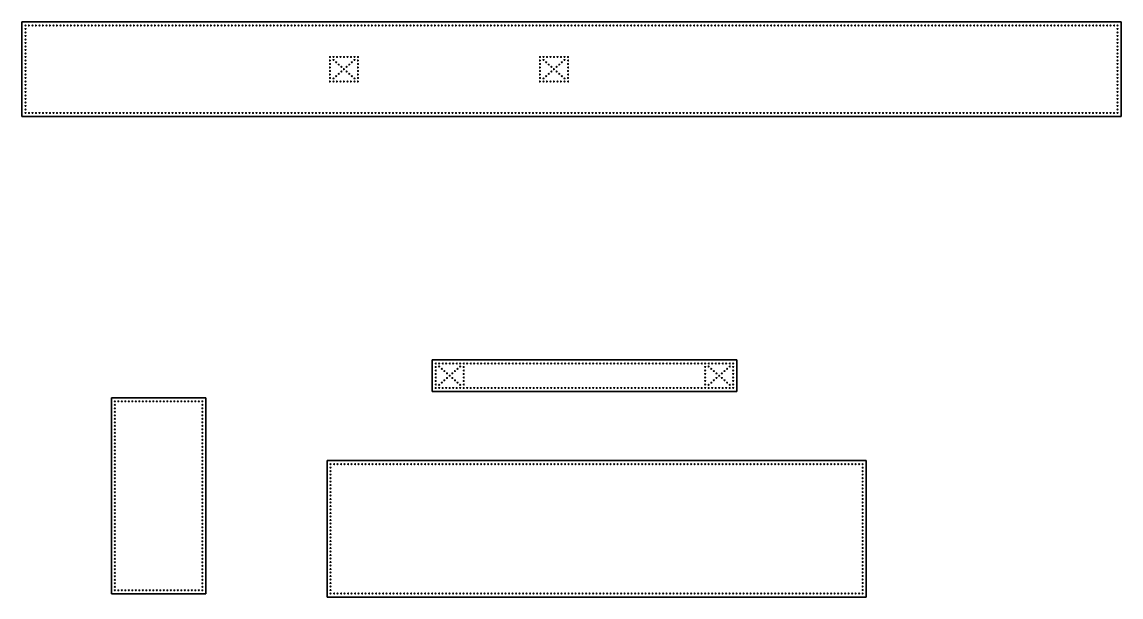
# Model space of a CAD drawing. Header units: millimetres. Extents: x -393 to 1364, y -261 to 861.
# Drawn here: x 422 to 1364, y -249 to 244 of the extents above; entities that cross this region are included whole.
import ezdxf

# ---------------------------------------------------------------- set-up
doc = ezdxf.new("R2010")
doc.units = ezdxf.units.MM
doc.header["$MEASUREMENT"] = 0
doc.layers.add('Layer 1', color=7, linetype='Continuous', lineweight=0)

# ---------------------------------------------------------------- blocks, each defined once
blk = doc.blocks.new('Block_0')
at = {"layer": 'Layer 1', "true_color": 0xed1c24, "transparency": 33554687}
h = blk.add_hatch(color=240, dxfattribs=at)
h.dxf.hatch_style = 2
edge = h.paths.add_edge_path()
edge.add_arc((1360.61, 241.43), 0.5, 0, 360)
h = blk.add_hatch(color=240, dxfattribs=at)
h.dxf.hatch_style = 2
edge = h.paths.add_edge_path()
edge.add_arc((1360.61, 166.43), 0.5, 0, 360)
at = {"layer": 'Layer 1', "color": 250, "lineweight": 35, "true_color": 0x231f20}
for p, q in [((892.61, 244.44), (1363.61, 244.44)), ((1363.61, 244.44), (1363.61, 163.44)), ((892.61, 163.44), (1363.61, 163.44))]:
    blk.add_line(p, q, dxfattribs=at)
at = {"layer": 'Layer 1', "color": 114, "lineweight": 9, "true_color": 0x00a651}
for centre in [(895.61, 241.43), (898.61, 241.43), (901.61, 241.43), (904.61, 241.43), (907.61, 241.43), (910.61, 241.43), (913.61, 241.43), (916.61, 241.43), (919.61, 241.43), (922.61, 241.43), (925.61, 241.43), (928.61, 241.43), (931.61, 241.43), (934.61, 241.43), (937.61, 241.43), (940.61, 241.43), (943.61, 241.43), (946.61, 241.43), (949.61, 241.43), (952.61, 241.43), (955.61, 241.43), (958.61, 241.43), (895.61, 166.44), (898.61, 166.44), (901.61, 166.44), (904.61, 166.44), (907.61, 166.44), (910.61, 166.44), (913.61, 166.44), (916.61, 166.44), (919.61, 166.44), (922.61, 166.44), (925.61, 166.44), (928.61, 166.44), (931.61, 166.44), (934.61, 166.44), (937.61, 166.44), (940.61, 166.44), (943.61, 166.44), (946.61, 166.44), (949.61, 166.44), (952.61, 166.44), (955.61, 166.44), (958.61, 166.44)]:
    blk.add_circle(centre, 0.5, dxfattribs=at)
at = {"layer": 'Layer 1', "color": 250, "lineweight": 9, "true_color": 0x231f20}
for centre in [(961.61, 241.43), (964.61, 241.43), (967.61, 241.43), (970.61, 241.43), (973.61, 241.43), (976.61, 241.43), (979.61, 241.43), (982.61, 241.43), (985.61, 241.43), (988.61, 241.43), (991.61, 241.43), (994.61, 241.43), (997.61, 241.43), (1000.61, 241.43), (1003.61, 241.43), (1006.61, 241.43), (1009.61, 241.43), (1012.61, 241.43), (1015.61, 241.43), (1018.61, 241.43), (1021.61, 241.43), (1024.61, 241.43), (1027.61, 241.43), (1030.61, 241.43), (1033.61, 241.43), (1036.61, 241.43), (1039.61, 241.43), (1042.61, 241.43), (1045.61, 241.43), (1048.61, 241.43), (1051.61, 241.43), (1054.61, 241.43), (1057.61, 241.43), (1060.61, 241.43), (1063.61, 241.43), (1066.61, 241.43), (1069.61, 241.43), (1072.61, 241.43), (1075.61, 241.43), (1078.61, 241.43), (1081.61, 241.43), (1084.61, 241.43), (1087.61, 241.43), (1090.61, 241.43), (1093.61, 241.43), (1096.61, 241.43), (1099.61, 241.43), (1102.61, 241.43), (1105.61, 241.43), (1108.61, 241.43), (1111.61, 241.43), (1114.61, 241.43), (1117.61, 241.43), (1120.61, 241.43), (1123.61, 241.43), (1126.61, 241.43), (1129.61, 241.43), (1132.61, 241.43), (1135.61, 241.43), (1138.61, 241.43), (1141.61, 241.43), (1144.61, 241.43), (1147.61, 241.43), (1150.61, 241.43), (1153.61, 241.43), (1156.61, 241.43), (1159.61, 241.43), (1162.61, 241.43), (1165.61, 241.43), (1168.61, 241.43), (1171.61, 241.43), (1174.61, 241.43), (1177.61, 241.43), (1180.61, 241.43), (1183.61, 241.43), (1186.61, 241.43), (1189.61, 241.43), (1192.61, 241.43), (1195.61, 241.43), (1198.61, 241.43), (1201.61, 241.43), (1204.61, 241.43), (1207.61, 241.43), (1210.61, 241.43), (1213.61, 241.43), (1216.61, 241.43), (1219.61, 241.43), (1222.61, 241.43), (1225.61, 241.43), (1228.61, 241.43), (1231.61, 241.43), (1234.61, 241.43), (1237.61, 241.43), (1240.61, 241.43), (1243.61, 241.43), (1246.61, 241.43), (1249.61, 241.43), (1252.61, 241.43), (1255.61, 241.43), (1258.61, 241.43), (1261.61, 241.43), (1264.61, 241.43), (1267.61, 241.43), (1270.61, 241.43), (1273.61, 241.43), (1276.61, 241.43), (1279.61, 241.43), (1282.61, 241.43), (1285.61, 241.43), (1288.61, 241.43), (1291.61, 241.43), (1294.61, 241.43), (1297.61, 241.43), (1300.61, 241.43), (1303.61, 241.43), (1306.61, 241.43), (1309.61, 241.43), (1312.61, 241.43), (1315.61, 241.43), (1318.61, 241.43), (1321.61, 241.43), (1360.61, 241.43), (1360.61, 241.43), (1360.61, 238.43), (1360.61, 235.43), (1360.61, 232.43), (1360.61, 229.43), (1360.61, 226.43), (1360.61, 223.43), (1360.61, 220.43), (1360.61, 217.43), (1360.61, 214.43), (1360.61, 211.43), (1360.61, 208.43), (1360.61, 205.43), (1360.61, 202.43), (1360.61, 199.43), (1360.61, 196.43), (1360.61, 193.43), (1360.61, 190.43), (1360.61, 187.43), (1360.61, 184.43), (1360.61, 181.43), (1360.61, 178.43), (1360.61, 175.43), (1360.61, 172.43), (1360.61, 169.43), (961.61, 166.44), (964.61, 166.44), (967.61, 166.44), (970.61, 166.44), (973.61, 166.44), (976.61, 166.44), (979.61, 166.44), (982.61, 166.44), (985.61, 166.44), (988.61, 166.44), (991.61, 166.44), (994.61, 166.44), (997.61, 166.44), (1000.61, 166.44), (1003.61, 166.44), (1006.61, 166.44), (1009.61, 166.44), (1012.61, 166.44), (1015.61, 166.44), (1018.61, 166.44), (1021.61, 166.44), (1024.61, 166.44), (1027.61, 166.44), (1030.61, 166.44), (1033.61, 166.44), (1036.61, 166.44), (1039.61, 166.44), (1042.61, 166.44), (1045.61, 166.44), (1048.61, 166.44), (1051.61, 166.44), (1054.61, 166.44), (1057.61, 166.44), (1060.61, 166.44), (1063.61, 166.44), (1066.61, 166.44), (1069.61, 166.44), (1072.61, 166.44), (1075.61, 166.44), (1078.61, 166.44), (1081.61, 166.44), (1084.61, 166.44), (1087.61, 166.44), (1090.61, 166.44), (1093.61, 166.44), (1096.61, 166.44), (1099.61, 166.44), (1102.61, 166.44), (1105.61, 166.44), (1108.61, 166.44), (1111.61, 166.44), (1114.61, 166.44), (1117.61, 166.44), (1120.61, 166.44), (1123.61, 166.44), (1126.61, 166.44), (1129.61, 166.44), (1132.61, 166.44), (1135.61, 166.44), (1138.61, 166.44), (1141.61, 166.44), (1144.61, 166.44), (1147.61, 166.44), (1150.61, 166.44), (1153.61, 166.44), (1156.61, 166.44), (1159.61, 166.44), (1162.61, 166.44), (1165.61, 166.44), (1168.61, 166.44), (1171.61, 166.44), (1174.61, 166.44), (1177.61, 166.44), (1180.61, 166.44), (1183.61, 166.44), (1186.61, 166.44), (1189.61, 166.44), (1192.61, 166.44), (1195.61, 166.44), (1198.61, 166.44), (1201.61, 166.44), (1204.61, 166.44), (1207.61, 166.44), (1210.61, 166.44), (1213.61, 166.44), (1216.61, 166.44), (1219.61, 166.44), (1222.61, 166.44), (1225.61, 166.44), (1228.61, 166.44), (1231.61, 166.44), (1234.61, 166.44), (1237.61, 166.44), (1240.61, 166.44), (1243.61, 166.44), (1246.61, 166.44), (1249.61, 166.44), (1252.61, 166.44), (1255.61, 166.44), (1258.61, 166.44), (1261.61, 166.44), (1264.61, 166.44), (1267.61, 166.44), (1270.61, 166.44), (1273.61, 166.44), (1276.61, 166.44), (1279.61, 166.44), (1282.61, 166.44), (1285.61, 166.44), (1288.61, 166.44), (1291.61, 166.44), (1294.61, 166.44), (1297.61, 166.44), (1300.61, 166.44), (1303.61, 166.44), (1306.61, 166.44), (1309.61, 166.44), (1312.61, 166.44), (1315.61, 166.44), (1318.61, 166.44), (1321.61, 166.44), (1360.61, 166.43)]:
    blk.add_circle(centre, 0.5, dxfattribs=at)
at = {"layer": 'Layer 1', "color": 240, "lineweight": 9, "true_color": 0xed1c24}
for centre in [(1324.61, 241.43), (1327.61, 241.43), (1330.61, 241.43), (1333.61, 241.43), (1333.61, 241.43), (1336.61, 241.43), (1339.61, 241.43), (1342.61, 241.43), (1345.61, 241.43), (1348.61, 241.43), (1351.61, 241.43), (1354.61, 241.43), (1357.61, 241.43), (1324.61, 166.44), (1327.61, 166.44), (1330.61, 166.44), (1333.61, 166.44), (1333.61, 166.44), (1336.61, 166.44), (1339.61, 166.44), (1342.61, 166.44), (1345.61, 166.44), (1348.61, 166.44), (1351.61, 166.44), (1354.61, 166.44), (1357.61, 166.44)]:
    blk.add_circle(centre, 0.5, dxfattribs=at)
at = {"layer": 'Layer 1'}
for centre in [(1360.61, 241.43), (1360.61, 166.43)]:
    blk.add_circle(centre, 0.5, dxfattribs=at)

msp = doc.modelspace()

# ---------------------------------------------------------------- hatches: boundary and pattern name
at = {"layer": 'Layer 1', "true_color": 0x00aeef, "transparency": 33554687}
h = msp.add_hatch(color=140, dxfattribs=at)
h.dxf.hatch_style = 2
edge = h.paths.add_edge_path()
edge.add_arc((424.61, 241.43), 0.5, 0, 360)
h = msp.add_hatch(color=140, dxfattribs=at)
h.dxf.hatch_style = 2
edge = h.paths.add_edge_path()
edge.add_arc((424.61, 166.44), 0.5, 0, 360)
at = {"layer": 'Layer 1', "true_color": 0xed1c24, "transparency": 33554687}
h = msp.add_hatch(color=240, dxfattribs=at)
h.dxf.hatch_style = 2
edge = h.paths.add_edge_path()
edge.add_arc((501.22, -80.92), 0.5, 0, 360)
h = msp.add_hatch(color=240, dxfattribs=at)
h.dxf.hatch_style = 2
edge = h.paths.add_edge_path()
edge.add_arc((686.11, -134.7), 0.5, 0, 360)
h = msp.add_hatch(color=240, dxfattribs=at)
h.dxf.hatch_style = 2
edge = h.paths.add_edge_path()
edge.add_arc((686.11, -134.7), 0.5, 0, 360)
h = msp.add_hatch(color=240, dxfattribs=at)
h.dxf.hatch_style = 2
edge = h.paths.add_edge_path()
edge.add_arc((1142.11, -134.7), 0.5, 0, 360)
at = {"layer": 'Layer 1', "true_color": 0x00aeef, "transparency": 33554687}
h = msp.add_hatch(color=140, dxfattribs=at)
h.dxf.hatch_style = 2
edge = h.paths.add_edge_path()
edge.add_arc((686.11, -152.7), 0.5, 0, 360)
h = msp.add_hatch(color=140, dxfattribs=at)
h.dxf.hatch_style = 2
edge = h.paths.add_edge_path()
edge.add_arc((1142.11, -152.7), 0.5, 0, 360)
h = msp.add_hatch(color=140, dxfattribs=at)
h.dxf.hatch_style = 2
edge = h.paths.add_edge_path()
edge.add_arc((686.11, -227.7), 0.5, 0, 360)
h = msp.add_hatch(color=140, dxfattribs=at)
h.dxf.hatch_style = 2
edge = h.paths.add_edge_path()
edge.add_arc((1142.11, -227.7), 0.5, 0, 360)
at = {"layer": 'Layer 1', "true_color": 0xed1c24, "transparency": 33554687}
h = msp.add_hatch(color=240, dxfattribs=at)
h.dxf.hatch_style = 2
edge = h.paths.add_edge_path()
edge.add_arc((501.22, -242.92), 0.5, 0, 360)
h = msp.add_hatch(color=240, dxfattribs=at)
h.dxf.hatch_style = 2
edge = h.paths.add_edge_path()
edge.add_arc((576.22, -242.92), 0.5, 0, 360)
h = msp.add_hatch(color=240, dxfattribs=at)
h.dxf.hatch_style = 2
edge = h.paths.add_edge_path()
edge.add_arc((686.11, -245.7), 0.5, 0, 360)
h = msp.add_hatch(color=240, dxfattribs=at)
h.dxf.hatch_style = 2
edge = h.paths.add_edge_path()
edge.add_arc((686.11, -245.7), 0.5, 0, 360)
h = msp.add_hatch(color=240, dxfattribs=at)
h.dxf.hatch_style = 2
edge = h.paths.add_edge_path()
edge.add_arc((1142.11, -245.7), 0.5, 0, 360)

# ---------------------------------------------------------------- linework, layer by layer
at = {"layer": 'Layer 1', "color": 250, "lineweight": 35, "true_color": 0x231f20}
for p, q in [((421.61, 244.44), (892.61, 244.44)), ((421.61, 244.44), (421.61, 163.44)), ((421.61, 163.44), (892.61, 163.44)), ((579.22, -77.92), (498.22, -77.92)), ((498.22, -77.92), (498.22, -245.92)), ((579.22, -77.92), (579.22, -245.92)), ((683.11, -131.7), (683.11, -248.7)), ((683.11, -131.7), (1145.11, -131.7)), ((1145.11, -131.7), (1145.11, -248.7)), ((579.22, -245.92), (498.22, -245.92)), ((683.11, -248.7), (1145.11, -248.7))]:
    msp.add_line(p, q, dxfattribs=at)
msp.add_lwpolyline([(773.19, -72.39), (1034.19, -72.39), (1034.19, -45.39), (773.19, -45.39)], close=True, dxfattribs=at)
at = {"layer": 'Layer 1', "color": 250, "lineweight": 9, "true_color": 0x231f20}
for centre in [(424.61, 241.43), (424.61, 241.43), (424.61, 238.43), (424.61, 235.43), (427.61, 241.43), (430.61, 241.43), (433.61, 241.43), (436.61, 241.43), (439.61, 241.43), (442.61, 241.43), (445.61, 241.43), (448.61, 241.43), (451.61, 241.43), (454.61, 241.43), (457.61, 241.43), (460.61, 241.43), (463.61, 241.43), (466.61, 241.43), (469.61, 241.43), (472.61, 241.43), (475.61, 241.43), (478.61, 241.43), (481.61, 241.43), (484.61, 241.43), (487.61, 241.43), (490.61, 241.43), (493.61, 241.43), (496.61, 241.43), (499.61, 241.43), (502.61, 241.43), (505.61, 241.43), (508.61, 241.43), (511.61, 241.43), (514.61, 241.43), (517.61, 241.43), (520.61, 241.43), (523.61, 241.43), (526.61, 241.43), (529.61, 241.43), (532.61, 241.43), (535.61, 241.43), (538.61, 241.43), (541.61, 241.43), (544.61, 241.43), (547.61, 241.43), (550.61, 241.43), (553.61, 241.43), (556.61, 241.43), (559.61, 241.43), (562.61, 241.43), (565.61, 241.43), (568.61, 241.43), (571.61, 241.43), (574.61, 241.43), (577.61, 241.43), (580.61, 241.43), (583.61, 241.43), (586.61, 241.43), (589.61, 241.43), (592.61, 241.43), (595.61, 241.43), (598.61, 241.43), (601.61, 241.43), (604.61, 241.43), (607.61, 241.43), (610.61, 241.43), (613.61, 241.43), (685.61, 241.43), (688.61, 241.43), (691.61, 241.43), (694.61, 241.43), (697.61, 241.43), (700.61, 241.43), (703.61, 241.43), (706.61, 241.43), (709.61, 241.44), (712.61, 241.44), (715.61, 241.44), (718.61, 241.44), (721.61, 241.44), (724.61, 241.44), (727.61, 241.44), (730.61, 241.44), (733.61, 241.44), (736.61, 241.44), (739.61, 241.44), (742.61, 241.44), (745.61, 241.44), (748.61, 241.44), (751.61, 241.44), (754.61, 241.44), (757.61, 241.44), (760.61, 241.44), (763.61, 241.44), (766.61, 241.44), (769.61, 241.44), (772.61, 241.44), (775.61, 241.44), (778.61, 241.44), (781.61, 241.44), (784.61, 241.44), (787.61, 241.44), (790.61, 241.44), (793.61, 241.44), (796.61, 241.44), (799.61, 241.44), (802.61, 241.44), (805.61, 241.44), (808.61, 241.44), (811.61, 241.44), (814.61, 241.44), (817.61, 241.44), (820.61, 241.44), (823.61, 241.44), (826.61, 241.44), (829.61, 241.44), (832.61, 241.44), (835.61, 241.44), (838.61, 241.44), (841.61, 241.44), (844.61, 241.44), (847.61, 241.44), (850.61, 241.44), (853.61, 241.44), (856.61, 241.44), (859.61, 241.44), (862.61, 241.44), (865.61, 241.44), (868.61, 241.44), (871.61, 241.44), (874.61, 241.44), (877.61, 241.44), (880.61, 241.43), (883.61, 241.43), (886.61, 241.43), (889.61, 241.43), (424.61, 232.43), (424.61, 229.43), (424.61, 226.43), (424.61, 223.43), (424.61, 220.43), (424.61, 217.43), (424.61, 214.43), (424.61, 211.43), (424.61, 208.43), (424.61, 205.43), (424.61, 202.43), (424.61, 199.44), (424.61, 196.44), (424.61, 193.44), (424.61, 190.44), (424.61, 187.44), (424.61, 184.44), (424.61, 181.44), (424.61, 178.44), (424.61, 175.44), (424.61, 172.44), (424.61, 169.44), (424.61, 166.44), (424.61, 166.44), (427.61, 166.44), (430.61, 166.44), (433.61, 166.44), (436.61, 166.44), (439.61, 166.44), (442.61, 166.44), (445.61, 166.44), (448.61, 166.44), (451.61, 166.44), (454.61, 166.44), (457.61, 166.44), (460.61, 166.44), (463.61, 166.44), (466.61, 166.44), (469.61, 166.44), (472.61, 166.44), (475.61, 166.44), (478.61, 166.44), (481.61, 166.44), (484.61, 166.44), (487.61, 166.44), (490.61, 166.44), (493.61, 166.44), (496.61, 166.44), (499.61, 166.44), (502.61, 166.44), (505.61, 166.44), (508.61, 166.44), (511.61, 166.44), (514.61, 166.44), (517.61, 166.44), (520.61, 166.44), (523.61, 166.44), (526.61, 166.44), (529.61, 166.44), (532.61, 166.44), (535.61, 166.44), (538.61, 166.44), (541.61, 166.44), (544.61, 166.44), (547.61, 166.44), (550.61, 166.44), (553.61, 166.44), (556.61, 166.44), (559.61, 166.44), (562.61, 166.44), (565.61, 166.44), (568.61, 166.44), (571.61, 166.44), (574.61, 166.44), (577.61, 166.44), (580.61, 166.44), (583.61, 166.44), (586.61, 166.44), (589.61, 166.44), (592.61, 166.44), (595.61, 166.44), (598.61, 166.44), (601.61, 166.44), (604.61, 166.44), (607.61, 166.44), (610.61, 166.44), (613.61, 166.44), (685.61, 166.44), (688.61, 166.44), (691.61, 166.44), (694.61, 166.44), (697.61, 166.44), (700.61, 166.44), (703.61, 166.44), (706.61, 166.44), (709.61, 166.43), (712.61, 166.43), (715.61, 166.43), (718.61, 166.43), (721.61, 166.43), (724.61, 166.43), (727.61, 166.43), (730.61, 166.43), (733.61, 166.43), (736.61, 166.43), (739.61, 166.43), (742.61, 166.43), (745.61, 166.43), (748.61, 166.43), (751.61, 166.43), (754.61, 166.43), (757.61, 166.43), (760.61, 166.43), (763.61, 166.43), (766.61, 166.43), (769.61, 166.43), (772.61, 166.43), (775.61, 166.43), (778.61, 166.43), (781.61, 166.43), (784.61, 166.43), (787.61, 166.43), (790.61, 166.43), (793.61, 166.43), (796.61, 166.43), (799.61, 166.43), (802.61, 166.43), (805.61, 166.43), (808.61, 166.43), (811.61, 166.43), (814.61, 166.43), (817.61, 166.43), (820.61, 166.43), (823.61, 166.43), (826.61, 166.43), (829.61, 166.43), (832.61, 166.43), (835.61, 166.43), (838.61, 166.43), (841.61, 166.43), (844.61, 166.43), (847.61, 166.43), (850.61, 166.43), (853.61, 166.43), (856.61, 166.43), (859.61, 166.43), (862.61, 166.43), (865.61, 166.43), (868.61, 166.43), (871.61, 166.43), (874.61, 166.43), (877.61, 166.43), (880.61, 166.44), (883.61, 166.44), (886.61, 166.44), (889.61, 166.44), (800.19, -48.39), (803.19, -48.39), (806.19, -48.39), (809.19, -48.39), (812.19, -48.39), (815.19, -48.39), (818.19, -48.39), (821.19, -48.39), (824.19, -48.39), (827.19, -48.39), (830.19, -48.39), (833.19, -48.39), (836.19, -48.39), (839.19, -48.39), (842.19, -48.39), (845.19, -48.39), (848.19, -48.39), (851.19, -48.39), (854.19, -48.39), (857.19, -48.39), (860.19, -48.39), (863.19, -48.39), (866.19, -48.39), (869.19, -48.39), (872.19, -48.39), (875.19, -48.39), (878.19, -48.39), (881.19, -48.39), (884.19, -48.39), (887.19, -48.39), (890.19, -48.39), (893.19, -48.39), (896.19, -48.39), (899.19, -48.39), (902.19, -48.39), (905.19, -48.39), (908.19, -48.39), (911.19, -48.39), (914.19, -48.39), (917.19, -48.39), (920.19, -48.39), (923.19, -48.39), (926.19, -48.39), (929.19, -48.39), (932.19, -48.39), (935.19, -48.39), (938.19, -48.39), (941.19, -48.39), (944.19, -48.39), (947.19, -48.39), (950.19, -48.39), (953.19, -48.39), (956.19, -48.39), (959.19, -48.39), (962.19, -48.39), (965.19, -48.39), (968.19, -48.39), (971.19, -48.39), (974.19, -48.39), (977.19, -48.39), (980.19, -48.39), (983.19, -48.39), (986.19, -48.39), (989.19, -48.39), (992.19, -48.39), (995.19, -48.39), (998.19, -48.39), (1001.19, -48.39), (1004.19, -48.39), (1007.19, -48.39), (800.19, -69.39), (803.19, -69.39), (806.19, -69.39), (809.19, -69.39), (812.19, -69.39), (815.19, -69.39), (818.19, -69.39), (821.19, -69.39), (824.19, -69.39), (827.19, -69.39), (830.19, -69.39), (833.19, -69.39), (836.19, -69.39), (839.19, -69.39), (842.19, -69.39), (845.19, -69.39), (848.19, -69.39), (851.19, -69.39), (854.19, -69.39), (857.19, -69.39), (860.19, -69.39), (863.19, -69.39), (866.19, -69.39), (869.19, -69.39), (872.19, -69.39), (875.19, -69.39), (878.19, -69.39), (881.19, -69.39), (884.19, -69.39), (887.19, -69.39), (890.19, -69.39), (893.19, -69.39), (896.19, -69.39), (899.19, -69.39), (902.19, -69.39), (905.19, -69.39), (908.19, -69.39), (911.19, -69.39), (914.19, -69.39), (917.19, -69.39), (920.19, -69.39), (923.19, -69.39), (926.19, -69.39), (929.19, -69.39), (932.19, -69.39), (935.19, -69.39), (938.19, -69.39), (941.19, -69.39), (944.19, -69.39), (947.19, -69.39), (950.19, -69.39), (953.19, -69.39), (956.19, -69.39), (959.19, -69.39), (962.19, -69.39), (965.19, -69.39), (968.19, -69.39), (971.19, -69.39), (974.19, -69.39), (977.19, -69.39), (980.19, -69.39), (983.19, -69.39), (986.19, -69.39), (989.19, -69.39), (992.19, -69.39), (995.19, -69.39), (998.19, -69.39), (1001.19, -69.39), (1004.19, -69.39), (1007.19, -69.39), (501.22, -80.92), (501.22, -80.92), (501.22, -83.92), (504.22, -80.92), (507.22, -80.92), (510.22, -80.92), (513.22, -80.92), (516.22, -80.92), (519.22, -80.92), (522.22, -80.92), (525.22, -80.92), (528.22, -80.92), (531.22, -80.92), (534.22, -80.92), (537.22, -80.92), (540.22, -80.92), (543.22, -80.92), (546.22, -80.92), (549.22, -80.92), (552.22, -80.92), (555.22, -80.92), (558.22, -80.92), (561.22, -80.92), (564.22, -80.92), (567.22, -80.92), (570.22, -80.92), (573.22, -80.92), (576.22, -80.92), (576.22, -80.92), (576.22, -83.92), (501.22, -86.92), (501.22, -89.92), (501.22, -92.92), (576.22, -86.92), (576.22, -89.92), (576.22, -92.92), (501.22, -95.92), (501.22, -98.92), (501.22, -101.92), (576.22, -95.92), (576.22, -98.92), (576.22, -101.92), (501.22, -104.92), (501.22, -107.92), (501.22, -110.92), (576.22, -104.92), (576.22, -107.92), (576.22, -110.92), (501.22, -113.92), (501.22, -116.92), (501.22, -119.91), (501.22, -122.91), (576.22, -113.92), (576.22, -116.92), (576.22, -119.91), (576.22, -122.91), (501.22, -125.91), (501.22, -128.91), (501.22, -131.91), (576.22, -125.91), (576.22, -128.91), (576.22, -131.91), (501.22, -134.91), (501.22, -137.91), (501.22, -140.91), (576.22, -134.91), (576.22, -137.91), (576.22, -140.91), (686.11, -134.7), (686.11, -134.7), (686.11, -137.7), (686.11, -140.7), (689.11, -134.7), (692.11, -134.7), (695.11, -134.7), (698.11, -134.7), (701.11, -134.7), (704.11, -134.7), (707.11, -134.7), (710.11, -134.7), (713.11, -134.7), (716.11, -134.7), (719.11, -134.7), (722.11, -134.7), (725.11, -134.7), (728.11, -134.7), (731.11, -134.7), (734.11, -134.7), (737.11, -134.7), (740.11, -134.7), (743.11, -134.7), (746.11, -134.7), (749.11, -134.7), (752.11, -134.7), (755.11, -134.7), (758.11, -134.7), (761.11, -134.7), (764.11, -134.7), (767.11, -134.7), (770.11, -134.7), (773.11, -134.7), (776.11, -134.7), (779.11, -134.7), (782.11, -134.7), (785.11, -134.7), (788.11, -134.7), (791.11, -134.7), (794.11, -134.7), (797.11, -134.7), (800.11, -134.7), (803.11, -134.7), (806.11, -134.7), (809.11, -134.7), (812.11, -134.7), (815.11, -134.7), (818.11, -134.7), (821.11, -134.7), (824.11, -134.7), (827.11, -134.7), (830.11, -134.7), (833.11, -134.7), (836.11, -134.7), (839.11, -134.7), (842.11, -134.7), (845.11, -134.7), (848.11, -134.7), (851.11, -134.7), (854.11, -134.7), (857.11, -134.7), (860.11, -134.7), (863.11, -134.7), (866.11, -134.7), (869.11, -134.7), (872.11, -134.7), (875.11, -134.7), (878.11, -134.7), (881.11, -134.7), (884.11, -134.7), (887.11, -134.7), (890.11, -134.7), (893.11, -134.7), (896.11, -134.7), (899.11, -134.7), (902.11, -134.7), (905.11, -134.7), (908.11, -134.7), (911.11, -134.7), (914.11, -134.7), (917.11, -134.7), (920.11, -134.7), (923.11, -134.7), (926.11, -134.7), (929.11, -134.7), (932.11, -134.7), (971.11, -134.7), (974.11, -134.7), (977.11, -134.7), (980.11, -134.7), (983.11, -134.7), (986.11, -134.7), (989.11, -134.7), (992.11, -134.7), (995.11, -134.7), (998.11, -134.7), (1001.11, -134.7), (1004.11, -134.7), (1007.11, -134.7), (1010.11, -134.7), (1013.11, -134.7), (1016.11, -134.7), (1019.11, -134.7), (1022.11, -134.7), (1025.11, -134.7), (1028.11, -134.7), (1031.11, -134.7), (1034.11, -134.7), (1037.11, -134.7), (1040.11, -134.7), (1043.11, -134.7), (1046.11, -134.7), (1049.11, -134.7), (1052.11, -134.7), (1055.11, -134.7), (1058.11, -134.7), (1061.11, -134.7), (1064.11, -134.7), (1067.11, -134.7), (1070.11, -134.7), (1073.11, -134.7), (1076.11, -134.7), (1079.11, -134.7), (1082.11, -134.7), (1085.11, -134.7), (1088.11, -134.7), (1091.11, -134.7), (1094.11, -134.7), (1097.11, -134.7), (1100.11, -134.7), (1103.11, -134.7), (1106.11, -134.7), (1109.11, -134.7), (1112.11, -134.7), (1115.11, -134.7), (1118.11, -134.7), (1121.11, -134.7), (1124.11, -134.7), (1127.11, -134.7), (1130.11, -134.7), (1133.11, -134.7), (1136.11, -134.7), (1139.11, -134.7), (1142.11, -134.7), (1142.11, -137.7), (1142.11, -140.7), (501.22, -143.91), (501.22, -146.91), (501.22, -149.91), (576.22, -143.91), (576.22, -146.91), (576.22, -149.91), (686.11, -143.7), (686.11, -146.7), (686.11, -149.7), (1142.11, -143.7), (1142.11, -146.7), (1142.11, -149.7), (501.22, -152.91), (501.22, -155.91), (501.22, -158.91), (576.22, -152.91), (576.22, -155.91), (576.22, -158.91), (686.11, -152.7), (686.11, -155.7), (686.11, -158.7), (1142.11, -152.7), (1142.11, -155.7), (1142.11, -158.7), (501.22, -161.91), (501.22, -164.91), (501.22, -167.91), (576.22, -161.91), (576.22, -164.91), (576.22, -167.91), (686.11, -161.7), (686.11, -164.7), (686.11, -167.7), (1142.11, -161.7), (1142.11, -164.7), (1142.11, -167.7), (501.22, -170.91), (501.22, -173.92), (501.22, -176.92), (576.22, -170.91), (576.22, -173.92), (576.22, -176.92), (686.11, -170.7), (686.11, -173.7), (686.11, -176.7), (1142.11, -170.7), (1142.11, -173.7), (1142.11, -176.7), (501.22, -179.92), (501.22, -182.92), (501.22, -185.92), (576.22, -179.92), (576.22, -182.92), (576.22, -185.92), (686.11, -179.7), (686.11, -182.7), (686.11, -185.7), (686.11, -188.7), (1142.11, -179.7), (1142.11, -182.7), (1142.11, -185.7), (1142.11, -188.7), (501.22, -188.92), (501.22, -191.92), (501.22, -194.92), (501.22, -197.92), (576.22, -188.92), (576.22, -191.92), (576.22, -194.92), (576.22, -197.92), (686.11, -191.7), (686.11, -194.7), (686.11, -197.7), (1142.11, -191.7), (1142.11, -194.7), (1142.11, -197.7), (501.22, -200.91), (501.22, -203.91), (576.22, -200.91), (576.22, -203.91), (686.11, -200.7), (686.11, -203.7), (686.11, -206.7), (1142.11, -200.7), (1142.11, -203.7), (1142.11, -206.7), (686.11, -209.7), (686.11, -212.7), (686.11, -215.7), (1142.11, -209.7), (1142.11, -212.7), (1142.11, -215.7), (686.11, -218.7), (686.11, -221.7), (686.11, -224.7), (1142.11, -218.7), (1142.11, -221.7), (1142.11, -224.7), (686.11, -227.7), (686.11, -230.7), (686.11, -233.7), (1142.11, -227.7), (1142.11, -230.7), (1142.11, -233.7), (501.22, -242.92), (504.22, -242.92), (507.22, -242.92), (510.22, -242.92), (513.22, -242.92), (516.22, -242.92), (519.22, -242.92), (522.22, -242.92), (525.22, -242.92), (528.22, -242.92), (531.22, -242.92), (534.22, -242.92), (537.22, -242.92), (540.22, -242.92), (543.22, -242.92), (546.22, -242.92), (549.22, -242.92), (552.22, -242.92), (555.22, -242.92), (558.22, -242.92), (561.22, -242.92), (564.22, -242.92), (567.22, -242.92), (570.22, -242.92), (573.22, -242.92), (576.22, -242.92), (576.22, -242.92), (686.11, -236.7), (686.11, -239.7), (686.11, -242.7), (1142.11, -236.7), (1142.11, -239.7), (1142.11, -242.7), (686.11, -245.7), (686.11, -245.7), (689.11, -245.7), (692.11, -245.7), (695.11, -245.7), (698.11, -245.7), (701.11, -245.7), (704.11, -245.7), (707.11, -245.7), (710.11, -245.7), (713.11, -245.7), (716.11, -245.7), (719.11, -245.7), (722.11, -245.7), (725.11, -245.7), (728.11, -245.7), (731.11, -245.7), (734.11, -245.7), (737.11, -245.7), (740.11, -245.7), (743.11, -245.7), (746.11, -245.7), (749.11, -245.7), (752.11, -245.7), (755.11, -245.7), (758.11, -245.7), (761.11, -245.7), (764.11, -245.7), (767.11, -245.7), (770.11, -245.7), (773.11, -245.7), (776.11, -245.7), (779.11, -245.7), (782.11, -245.7), (785.11, -245.7), (788.11, -245.7), (791.11, -245.7), (794.11, -245.7), (797.11, -245.7), (800.11, -245.7), (803.11, -245.7), (806.11, -245.7), (809.11, -245.7), (812.11, -245.7), (815.11, -245.7), (818.11, -245.7), (821.11, -245.7), (824.11, -245.7), (827.11, -245.7), (830.11, -245.7), (833.11, -245.7), (836.11, -245.7), (839.11, -245.7), (842.11, -245.7), (845.11, -245.7), (848.11, -245.7), (851.11, -245.7), (854.11, -245.7), (857.11, -245.7), (860.11, -245.7), (863.11, -245.7), (866.11, -245.7), (869.11, -245.7), (872.11, -245.7), (875.11, -245.7), (878.11, -245.7), (881.11, -245.7), (884.11, -245.7), (887.11, -245.7), (890.11, -245.7), (893.11, -245.7), (896.11, -245.7), (899.11, -245.7), (902.11, -245.7), (905.11, -245.7), (908.11, -245.7), (911.11, -245.7), (914.11, -245.7), (917.11, -245.7), (920.11, -245.7), (923.11, -245.7), (926.11, -245.7), (929.11, -245.7), (932.11, -245.7), (971.11, -245.7), (974.11, -245.7), (977.11, -245.7), (980.11, -245.7), (983.11, -245.7), (986.11, -245.7), (989.11, -245.7), (992.11, -245.7), (995.11, -245.7), (998.11, -245.7), (1001.11, -245.7), (1004.11, -245.7), (1007.11, -245.7), (1010.11, -245.7), (1013.11, -245.7), (1016.11, -245.7), (1019.11, -245.7), (1022.11, -245.7), (1025.11, -245.7), (1028.11, -245.7), (1031.11, -245.7), (1034.11, -245.7), (1037.11, -245.7), (1040.11, -245.7), (1043.11, -245.7), (1046.11, -245.7), (1049.11, -245.7), (1052.11, -245.7), (1055.11, -245.7), (1058.11, -245.7), (1061.11, -245.7), (1064.11, -245.7), (1067.11, -245.7), (1070.11, -245.7), (1073.11, -245.7), (1076.11, -245.7), (1079.11, -245.7), (1082.11, -245.7), (1085.11, -245.7), (1088.11, -245.7), (1091.11, -245.7), (1094.11, -245.7), (1097.11, -245.7), (1100.11, -245.7), (1103.11, -245.7), (1106.11, -245.7), (1109.11, -245.7), (1112.11, -245.7), (1115.11, -245.7), (1118.11, -245.7), (1121.11, -245.7), (1124.11, -245.7), (1127.11, -245.7), (1130.11, -245.7), (1133.11, -245.7), (1136.11, -245.7), (1139.11, -245.7), (1142.11, -245.7)]:
    msp.add_circle(centre, 0.5, dxfattribs=at)
at = {"layer": 'Layer 1'}
for centre in [(424.61, 241.43), (424.61, 166.44), (501.22, -80.92), (686.11, -134.7), (686.11, -134.7), (1142.11, -134.7), (686.11, -152.7), (1142.11, -152.7), (686.11, -227.7), (1142.11, -227.7), (501.22, -242.92), (576.22, -242.92), (686.11, -245.7), (686.11, -245.7), (1142.11, -245.7)]:
    msp.add_circle(centre, 0.5, dxfattribs=at)
at = {"layer": 'Layer 1', "color": 114, "lineweight": 9, "true_color": 0x00a651}
for centre in [(616.61, 241.43), (619.61, 241.43), (622.61, 241.43), (625.61, 241.43), (628.61, 241.43), (631.61, 241.43), (634.61, 241.43), (637.61, 241.43), (640.61, 241.43), (643.61, 241.43), (646.61, 241.43), (649.61, 241.43), (652.61, 241.43), (655.61, 241.43), (658.61, 241.43), (661.61, 241.43), (664.61, 241.43), (667.61, 241.43), (670.61, 241.43), (673.61, 241.43), (676.61, 241.43), (679.61, 241.43), (682.61, 241.43), (892.61, 241.43), (616.61, 166.44), (619.61, 166.44), (622.61, 166.44), (625.61, 166.44), (628.61, 166.44), (631.61, 166.44), (634.61, 166.44), (637.61, 166.44), (640.61, 166.44), (643.61, 166.44), (646.61, 166.44), (649.61, 166.44), (652.61, 166.44), (655.61, 166.44), (658.61, 166.44), (661.61, 166.44), (664.61, 166.44), (667.61, 166.44), (670.61, 166.44), (673.61, 166.44), (676.61, 166.44), (679.61, 166.44), (682.61, 166.44), (892.61, 166.44)]:
    msp.add_circle(centre, 0.5, dxfattribs=at)
at = {"layer": 'Layer 1', "color": 18, "lineweight": 9, "true_color": 0x010101}
for centre in [(685.61, 214.44), (685.61, 211.44), (685.61, 208.44), (688.58, 211.84), (688.61, 214.44), (690.84, 209.86), (691.61, 214.44), (693.09, 207.89), (694.61, 214.44), (697.61, 214.44), (700.61, 214.44), (702.13, 207.89), (703.61, 214.44), (704.38, 209.86), (706.61, 214.44), (706.64, 211.84), (709.61, 214.44), (709.61, 211.44), (709.61, 208.44), (865.61, 214.44), (865.61, 211.44), (865.61, 208.44), (868.58, 211.84), (868.61, 214.44), (870.84, 209.86), (873.09, 207.89), (882.12, 207.89), (884.38, 209.86), (886.64, 211.84), (889.61, 211.44), (889.61, 208.44), (685.61, 205.44), (685.61, 202.44), (685.61, 199.44), (690.84, 198.01), (693.09, 199.98), (695.35, 205.91), (695.35, 201.96), (697.61, 203.94), (697.61, 203.94), (697.61, 203.94), (699.87, 205.91), (699.87, 201.96), (702.13, 199.98), (704.38, 198.01), (709.61, 205.44), (709.61, 202.44), (709.61, 199.44), (865.61, 205.44), (865.61, 202.44), (865.61, 199.44), (870.84, 198.01), (873.09, 199.98), (875.35, 205.91), (875.35, 201.96), (877.61, 203.94), (877.61, 203.94), (877.61, 203.94), (879.87, 205.91), (879.87, 201.96), (882.12, 199.98), (884.38, 198.01), (889.61, 205.44), (889.61, 202.44), (889.61, 199.44), (685.61, 196.44), (685.61, 193.44), (688.58, 196.03), (688.61, 193.44), (691.61, 193.44), (694.61, 193.44), (697.61, 193.44), (700.61, 193.44), (703.61, 193.44), (706.61, 193.44), (706.64, 196.03), (709.61, 196.44), (709.61, 193.44), (865.61, 196.44), (865.61, 193.44), (868.58, 196.03), (868.61, 193.44), (871.61, 193.44), (874.61, 193.44), (877.61, 193.44), (880.61, 193.44), (883.61, 193.44), (886.61, 193.44), (886.64, 196.03), (889.61, 196.44), (889.61, 193.44), (776.19, -48.39), (776.19, -51.39), (776.19, -54.39), (779.16, -50.99), (779.19, -48.39), (781.41, -52.97), (782.19, -48.39), (783.67, -54.94), (785.19, -48.39), (785.93, -56.92), (788.19, -48.39), (790.44, -56.92), (791.19, -48.39), (792.7, -54.94), (794.19, -48.39), (794.96, -52.97), (797.19, -48.39), (797.22, -50.99), (800.19, -48.39), (800.19, -51.39), (800.19, -54.39), (1007.19, -51.39), (1007.19, -54.39), (1010.16, -50.99), (1012.41, -52.97), (1013.19, -48.39), (1014.67, -54.94), (1016.19, -48.39), (1016.93, -56.92), (1019.19, -48.39), (1021.44, -56.92), (1022.19, -48.39), (1023.7, -54.94), (1025.19, -48.39), (1025.96, -52.97), (1028.19, -48.39), (1028.22, -50.99), (1031.19, -48.39), (1031.19, -51.39), (1031.19, -54.39), (776.19, -57.39), (776.19, -60.39), (776.19, -63.39), (776.19, -66.39), (781.41, -64.82), (783.67, -62.84), (785.93, -60.87), (788.19, -58.89), (788.19, -58.89), (788.19, -58.89), (790.44, -60.87), (792.7, -62.84), (794.96, -64.82), (800.19, -57.39), (800.19, -60.39), (800.19, -63.39), (800.19, -66.39), (1007.19, -57.39), (1007.19, -60.39), (1007.19, -63.39), (1007.19, -66.39), (1012.41, -64.82), (1014.67, -62.84), (1016.93, -60.87), (1019.19, -58.89), (1019.19, -58.89), (1019.19, -58.89), (1021.44, -60.87), (1023.7, -62.84), (1025.96, -64.82), (1031.19, -57.39), (1031.19, -60.39), (1031.19, -63.39), (1031.19, -66.39), (776.19, -69.39), (779.16, -66.79), (779.19, -69.39), (782.19, -69.39), (785.19, -69.39), (788.19, -69.39), (791.19, -69.39), (794.19, -69.39), (797.19, -69.39), (797.22, -66.79), (800.19, -69.39), (1007.19, -69.39), (1010.16, -66.79), (1010.19, -69.39), (1013.19, -69.39), (1016.19, -69.39), (1019.19, -69.39), (1022.19, -69.39), (1025.19, -69.39), (1028.19, -69.39), (1028.22, -66.79), (1031.19, -69.39)]:
    msp.add_circle(centre, 0.5, dxfattribs=at)
at = {"layer": 'Layer 1', "color": 240, "lineweight": 9, "true_color": 0xed1c24}
for centre in [(935.11, -134.7), (938.11, -134.7), (941.11, -134.7), (944.11, -134.7), (947.11, -134.7), (950.11, -134.7), (953.11, -134.7), (956.11, -134.7), (959.11, -134.7), (962.11, -134.7), (965.11, -134.7), (968.11, -134.7), (501.22, -206.91), (576.22, -206.91), (501.22, -209.91), (501.22, -212.91), (501.22, -215.91), (501.22, -215.91), (576.22, -209.91), (576.22, -212.91), (576.22, -215.91), (576.22, -215.91), (501.22, -218.91), (501.22, -221.91), (501.22, -224.91), (576.22, -218.91), (576.22, -221.91), (576.22, -224.91), (501.22, -227.91), (501.22, -230.91), (501.22, -233.91), (576.22, -227.91), (576.22, -230.91), (576.22, -233.91), (501.22, -236.91), (501.22, -239.91), (576.22, -236.91), (576.22, -239.91), (935.11, -245.7), (938.11, -245.7), (941.11, -245.7), (944.11, -245.7), (947.11, -245.7), (950.11, -245.7), (953.11, -245.7), (956.11, -245.7), (959.11, -245.7), (962.11, -245.7), (965.11, -245.7), (968.11, -245.7)]:
    msp.add_circle(centre, 0.5, dxfattribs=at)
at = {"layer": 'Layer 1', "color": 18, "lineweight": 9, "true_color": 0x010101}
for points in [[(872.11, 214.44), (872.11, 214.16), (871.89, 213.94), (871.61, 213.94), (871.33, 213.94), (871.11, 214.16), (871.11, 214.44), (871.11, 214.71), (871.33, 214.94), (871.61, 214.94), (871.89, 214.94), (872.11, 214.71), (872.11, 214.44)], [(875.11, 214.44), (875.11, 214.16), (874.89, 213.94), (874.61, 213.94), (874.33, 213.94), (874.11, 214.16), (874.11, 214.44), (874.11, 214.71), (874.33, 214.94), (874.61, 214.94), (874.89, 214.94), (875.11, 214.71), (875.11, 214.44)], [(878.11, 214.44), (878.11, 214.16), (877.89, 213.94), (877.61, 213.94), (877.33, 213.94), (877.11, 214.16), (877.11, 214.44), (877.11, 214.71), (877.33, 214.94), (877.61, 214.94), (877.89, 214.94), (878.11, 214.71), (878.11, 214.44)], [(881.11, 214.44), (881.11, 214.16), (880.89, 213.94), (880.61, 213.94), (880.33, 213.94), (880.11, 214.16), (880.11, 214.44), (880.11, 214.71), (880.33, 214.94), (880.61, 214.94), (880.89, 214.94), (881.11, 214.71), (881.11, 214.44)], [(884.11, 214.44), (884.11, 214.16), (883.89, 213.94), (883.61, 213.94), (883.33, 213.94), (883.11, 214.16), (883.11, 214.44), (883.11, 214.71), (883.33, 214.94), (883.61, 214.94), (883.89, 214.94), (884.11, 214.71), (884.11, 214.44)], [(887.11, 214.44), (887.11, 214.16), (886.89, 213.94), (886.61, 213.94), (886.33, 213.94), (886.11, 214.16), (886.11, 214.44), (886.11, 214.71), (886.33, 214.94), (886.61, 214.94), (886.89, 214.94), (887.11, 214.71), (887.11, 214.44)], [(890.11, 214.44), (890.11, 214.16), (889.89, 213.94), (889.61, 213.94), (889.33, 213.94), (889.11, 214.16), (889.11, 214.44), (889.11, 214.71), (889.33, 214.94), (889.61, 214.94), (889.89, 214.94), (890.11, 214.71), (890.11, 214.44)], [(1007.69, -48.39), (1007.69, -48.67), (1007.46, -48.89), (1007.19, -48.89), (1006.91, -48.89), (1006.69, -48.67), (1006.69, -48.39), (1006.69, -48.12), (1006.91, -47.89), (1007.19, -47.89), (1007.46, -47.89), (1007.69, -48.12), (1007.69, -48.39)], [(1010.69, -48.39), (1010.69, -48.67), (1010.46, -48.89), (1010.19, -48.89), (1009.91, -48.89), (1009.69, -48.67), (1009.69, -48.39), (1009.69, -48.12), (1009.91, -47.89), (1010.19, -47.89), (1010.46, -47.89), (1010.69, -48.12), (1010.69, -48.39)]]:
    msp.add_open_spline(points, degree=3, knots=[0, 0, 0, 0, 1, 1, 1, 2, 2, 2, 3, 3, 3, 4, 4, 4, 4], dxfattribs=at)

# ---------------------------------------------------------------- block references
at = {"layer": 'Layer 1'}
msp.add_blockref('Block_0', (0, 0), dxfattribs=at)

doc.saveas('drawing.dxf')
